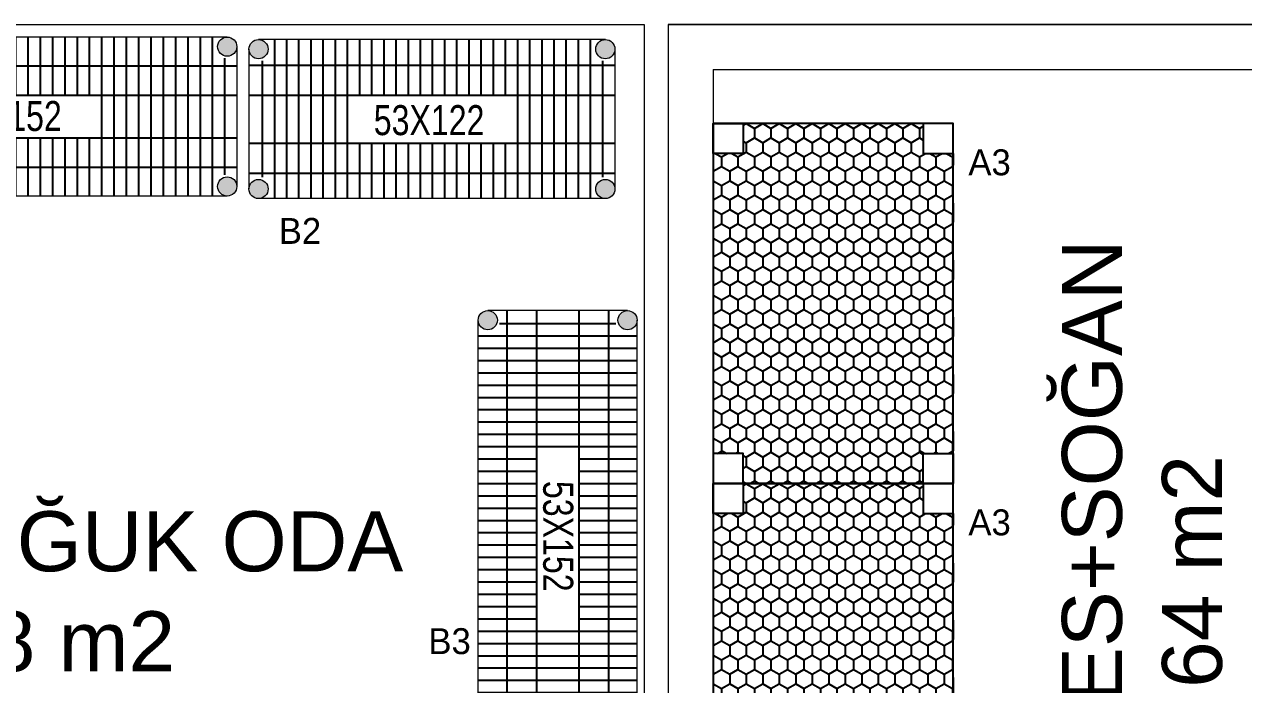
# Model space of a CAD drawing. Header units: centimetres. Extents: x 54005 to 61405, y 90310 to 94744.
# Drawn here: x 57435.3 to 57841.7, y 91434.6 to 91654.6 of the extents above; entities that cross this region are included whole.
import ezdxf
from ezdxf.enums import TextEntityAlignment as Align

# ---------------------------------------------------------------- set-up
doc = ezdxf.new("R2010")
doc.units = ezdxf.units.CM
doc.header["$LTSCALE"] = 25
doc.layers.get('0').update_dxf_attribs({"lineweight": 0})
doc.layers.add('continious2', color=253, linetype='Continuous', lineweight=25)
doc.layers.add('ÖLCULENDIRME', color=115, linetype='Continuous', lineweight=5)
doc.layers.add('Kıtc-028 Yer Izgarası', color=252, linetype='Continuous')
doc.styles.get("Standard").update_dxf_attribs({"font": 'arial.ttf'})
doc.styles.add('style1', font='turkce.shx', dxfattribs={"height": 100})
doc.styles.add('TAKSİM', font='GOTHIC.TTF', dxfattribs={"height": 20})

# ---------------------------------------------------------------- blocks, each defined once
blk = doc.blocks.new('A$C395D4C7C')
at = {"layer": 'Kıtc-028 Yer Izgarası'}
for p, q in [((10, 79.92), (13.83, 79.92)), ((10, 77.64), (11.19, 79.71)), ((11.19, 79.71), (11.07, 79.92)), ((11.19, 79.71), (14.37, 79.71)), ((13.83, 79.92), (13.88, 80)), ((14.37, 79.71), (14.51, 79.96)), ((15.95, 76.96), (14.37, 79.71)), ((19.13, 76.96), (20.72, 79.71)), ((20.72, 79.71), (20.59, 79.94)), ((20.72, 79.71), (23.89, 79.71)), ((23.89, 79.71), (24.02, 79.93)), ((25.48, 76.96), (23.89, 79.71)), ((26.53, 79.92), (26.48, 80)), ((26.53, 79.92), (32.88, 79.92)), ((28.65, 76.96), (30.24, 79.71)), ((30.24, 79.71), (30.12, 79.92)), ((30.24, 79.71), (33.42, 79.71)), ((32.88, 79.92), (32.93, 80)), ((33.42, 79.71), (33.55, 79.94)), ((35, 76.96), (33.42, 79.71)), ((38.18, 76.96), (39.77, 79.71)), ((39.77, 79.71), (39.64, 79.93)), ((39.77, 79.71), (42.94, 79.71)), ((42.94, 79.71), (43.07, 79.92)), ((44.53, 76.96), (42.94, 79.71)), ((45.58, 79.92), (45.53, 80)), ((45.58, 79.92), (51.93, 79.92)), ((47.7, 76.96), (49.29, 79.71)), ((49.29, 79.71), (49.17, 79.92)), ((49.29, 79.71), (52.47, 79.71)), ((51.93, 79.92), (51.98, 80)), ((52.47, 79.71), (52.6, 79.93)), ((54.05, 76.96), (52.47, 79.71)), ((57.23, 76.96), (58.82, 79.71)), ((58.82, 79.71), (58.69, 79.93)), ((58.82, 79.71), (61.99, 79.71)), ((61.99, 79.71), (62.12, 79.92)), ((63.58, 76.96), (61.99, 79.71)), ((64.63, 79.92), (64.58, 80)), ((64.63, 79.92), (70.98, 79.92)), ((66.75, 76.96), (68.34, 79.71)), ((68.34, 79.71), (68.22, 79.92)), ((68.34, 79.71), (71.52, 79.71)), ((70.98, 79.92), (71.03, 80)), ((71.52, 79.71), (71.65, 79.93)), ((73.1, 76.96), (71.52, 79.71)), ((76.28, 76.96), (77.87, 79.71)), ((77.87, 79.71), (77.74, 79.92)), ((77.87, 79.71), (81.04, 79.71)), ((81.04, 79.71), (81.16, 79.92)), ((82.63, 76.96), (81.04, 79.71)), ((83.68, 79.92), (83.63, 80)), ((83.68, 79.92), (90.03, 79.92)), ((85.8, 76.96), (87.39, 79.71)), ((87.39, 79.71), (87.27, 79.92)), ((87.39, 79.71), (90.57, 79.71)), ((90.03, 79.92), (90.08, 80)), ((90.57, 79.71), (90.69, 79.93)), ((92.15, 76.96), (90.57, 79.71)), ((95.33, 76.96), (96.92, 79.71)), ((96.92, 79.71), (96.79, 79.92)), ((96.92, 79.71), (100.09, 79.71)), ((100.09, 79.71), (100.21, 79.92)), ((101.68, 76.96), (100.09, 79.71)), ((102.73, 79.92), (102.68, 80)), ((102.73, 79.92), (109.08, 79.92)), ((104.85, 76.96), (106.44, 79.71)), ((106.44, 79.71), (106.32, 79.92)), ((106.44, 79.71), (109.2, 79.71)), ((109.08, 79.92), (109.13, 80)), ((110, 78.32), (109.08, 79.92)), ((11.19, 74.21), (10, 76.27)), ((10, 72.14), (11.19, 74.21)), ((11.19, 74.21), (14.37, 74.21)), ((14.37, 74.21), (15.95, 76.96)), ((15.95, 71.46), (14.37, 74.21)), ((15.95, 76.96), (19.13, 76.96)), ((20.72, 74.21), (19.13, 76.96)), ((19.13, 71.46), (20.72, 74.21)), ((20.72, 74.21), (23.89, 74.21)), ((23.89, 74.21), (25.48, 76.96)), ((25.48, 71.46), (23.89, 74.21)), ((25.48, 76.96), (28.65, 76.96)), ((30.24, 74.21), (28.65, 76.96)), ((28.65, 71.46), (30.24, 74.21)), ((30.24, 74.21), (33.42, 74.21)), ((33.42, 74.21), (35, 76.96)), ((35, 71.46), (33.42, 74.21)), ((35, 76.96), (38.18, 76.96)), ((39.77, 74.21), (38.18, 76.96)), ((38.18, 71.46), (39.77, 74.21)), ((39.77, 74.21), (42.94, 74.21)), ((42.94, 74.21), (44.53, 76.96)), ((44.53, 71.46), (42.94, 74.21)), ((44.53, 76.96), (47.7, 76.96)), ((49.29, 74.21), (47.7, 76.96)), ((47.7, 71.46), (49.29, 74.21)), ((49.29, 74.21), (52.47, 74.21)), ((52.47, 74.21), (54.05, 76.96)), ((54.05, 71.46), (52.47, 74.21)), ((54.05, 76.96), (57.23, 76.96)), ((58.82, 74.21), (57.23, 76.96)), ((57.23, 71.46), (58.82, 74.21)), ((58.82, 74.21), (61.99, 74.21)), ((61.99, 74.21), (63.58, 76.96)), ((63.58, 71.46), (61.99, 74.21)), ((63.58, 76.96), (66.75, 76.96)), ((68.34, 74.21), (66.75, 76.96)), ((66.75, 71.46), (68.34, 74.21)), ((68.34, 74.21), (71.52, 74.21)), ((71.52, 74.21), (73.1, 76.96)), ((73.1, 71.46), (71.52, 74.21)), ((73.1, 76.96), (76.28, 76.96)), ((77.87, 74.21), (76.28, 76.96)), ((76.28, 71.46), (77.87, 74.21)), ((77.87, 74.21), (81.04, 74.21)), ((81.04, 74.21), (82.63, 76.96)), ((82.63, 71.46), (81.04, 74.21)), ((82.63, 76.96), (85.8, 76.96)), ((87.39, 74.21), (85.8, 76.96)), ((85.8, 71.46), (87.39, 74.21)), ((87.39, 74.21), (90.57, 74.21)), ((90.57, 74.21), (92.15, 76.96)), ((92.15, 71.46), (90.57, 74.21)), ((92.15, 76.96), (95.33, 76.96)), ((96.92, 74.21), (95.33, 76.96)), ((95.33, 71.46), (96.92, 74.21)), ((96.92, 74.21), (100.09, 74.21)), ((100.09, 74.21), (101.68, 76.96)), ((101.68, 71.46), (100.09, 74.21)), ((101.68, 76.96), (104.85, 76.96)), ((106.44, 74.21), (104.85, 76.96)), ((104.85, 71.46), (106.44, 74.21)), ((106.44, 74.21), (109.62, 74.21)), ((109.62, 74.21), (110, 74.87)), ((110, 73.55), (109.62, 74.21)), ((1.67, 68.71), (0.92, 70)), ((4.84, 68.71), (5.59, 70)), ((11.19, 68.71), (10, 70.78)), ((14.37, 68.71), (15.95, 71.46)), ((15.95, 71.46), (19.13, 71.46)), ((20.72, 68.71), (19.13, 71.46)), ((23.89, 68.71), (25.48, 71.46)), ((25.48, 71.46), (28.65, 71.46)), ((30.24, 68.71), (28.65, 71.46)), ((33.42, 68.71), (35, 71.46)), ((35, 71.46), (38.18, 71.46)), ((39.77, 68.71), (38.18, 71.46)), ((42.94, 68.71), (44.53, 71.46)), ((44.53, 71.46), (47.7, 71.46)), ((49.29, 68.71), (47.7, 71.46)), ((52.47, 68.71), (54.05, 71.46)), ((54.05, 71.46), (57.23, 71.46)), ((58.82, 68.71), (57.23, 71.46)), ((61.99, 68.71), (63.58, 71.46)), ((63.58, 71.46), (66.75, 71.46)), ((68.34, 68.71), (66.75, 71.46)), ((71.52, 68.71), (73.1, 71.46)), ((73.1, 71.46), (76.28, 71.46)), ((77.87, 68.71), (76.28, 71.46)), ((81.04, 68.71), (82.63, 71.46)), ((82.63, 71.46), (85.8, 71.46)), ((87.39, 68.71), (85.8, 71.46)), ((90.57, 68.71), (92.15, 71.46)), ((92.15, 71.46), (95.33, 71.46)), ((96.92, 68.71), (95.33, 71.46)), ((100.09, 68.71), (101.68, 71.46)), ((101.68, 71.46), (104.85, 71.46)), ((106.44, 68.71), (104.85, 71.46)), ((109.08, 68.92), (110, 70.51)), ((109.62, 68.71), (110.36, 70)), ((115.97, 68.71), (115.22, 70)), ((119.14, 68.71), (119.89, 70)), ((0, 65.96), (0.08, 65.96)), ((0.08, 65.96), (1.67, 68.71)), ((1.67, 63.21), (0.08, 65.96)), ((1.67, 68.71), (4.84, 68.71)), ((6.43, 65.96), (4.84, 68.71)), ((4.84, 63.21), (6.43, 65.96)), ((6.43, 65.96), (9.6, 65.96)), ((9.6, 65.96), (11.19, 68.71)), ((11.19, 63.21), (9.6, 65.96)), ((11.19, 68.71), (14.37, 68.71)), ((15.95, 65.96), (14.37, 68.71)), ((14.37, 63.21), (15.95, 65.96)), ((15.95, 65.96), (19.13, 65.96)), ((19.13, 65.96), (20.72, 68.71)), ((20.72, 63.21), (19.13, 65.96)), ((20.72, 68.71), (23.89, 68.71)), ((25.48, 65.96), (23.89, 68.71)), ((23.89, 63.21), (25.48, 65.96)), ((25.48, 65.96), (28.65, 65.96)), ((28.65, 65.96), (30.24, 68.71)), ((30.24, 63.21), (28.65, 65.96)), ((30.24, 68.71), (33.42, 68.71)), ((35, 65.96), (33.42, 68.71)), ((33.42, 63.21), (35, 65.96)), ((35, 65.96), (38.18, 65.96)), ((38.18, 65.96), (39.77, 68.71)), ((39.77, 63.21), (38.18, 65.96)), ((39.77, 68.71), (42.94, 68.71)), ((44.53, 65.96), (42.94, 68.71)), ((42.94, 63.21), (44.53, 65.96)), ((44.53, 65.96), (47.7, 65.96)), ((47.7, 65.96), (49.29, 68.71)), ((49.29, 63.21), (47.7, 65.96)), ((49.29, 68.71), (52.47, 68.71)), ((54.05, 65.96), (52.47, 68.71)), ((52.47, 63.21), (54.05, 65.96)), ((54.05, 65.96), (57.23, 65.96)), ((57.23, 65.96), (58.82, 68.71)), ((58.82, 63.21), (57.23, 65.96)), ((58.82, 68.71), (61.99, 68.71)), ((63.58, 65.96), (61.99, 68.71)), ((61.99, 63.21), (63.58, 65.96)), ((63.58, 65.96), (66.75, 65.96)), ((66.75, 65.96), (68.34, 68.71)), ((68.34, 63.21), (66.75, 65.96)), ((68.34, 68.71), (71.52, 68.71)), ((73.1, 65.96), (71.52, 68.71)), ((71.52, 63.21), (73.1, 65.96)), ((73.1, 65.96), (76.28, 65.96)), ((76.28, 65.96), (77.87, 68.71)), ((77.87, 63.21), (76.28, 65.96)), ((77.87, 68.71), (81.04, 68.71)), ((82.63, 65.96), (81.04, 68.71)), ((81.04, 63.21), (82.63, 65.96)), ((82.63, 65.96), (85.8, 65.96)), ((85.8, 65.96), (87.39, 68.71)), ((87.39, 63.21), (85.8, 65.96)), ((87.39, 68.71), (90.57, 68.71)), ((92.15, 65.96), (90.57, 68.71)), ((90.57, 63.21), (92.15, 65.96)), ((92.15, 65.96), (95.33, 65.96)), ((95.33, 65.96), (96.92, 68.71)), ((96.92, 63.21), (95.33, 65.96)), ((96.92, 68.71), (100.09, 68.71)), ((101.68, 65.96), (100.09, 68.71)), ((100.09, 63.21), (101.68, 65.96)), ((101.68, 65.96), (104.85, 65.96)), ((104.85, 65.96), (106.44, 68.71)), ((106.44, 63.21), (104.85, 65.96)), ((106.44, 68.71), (109.62, 68.71)), ((111.2, 65.96), (109.62, 68.71)), ((109.62, 63.21), (111.2, 65.96)), ((111.2, 65.96), (114.38, 65.96)), ((114.38, 65.96), (115.97, 68.71)), ((115.97, 63.21), (114.38, 65.96)), ((115.97, 68.71), (119.14, 68.71)), ((120, 67.22), (119.14, 68.71)), ((0.08, 60.46), (1.67, 63.21)), ((1.67, 63.21), (4.84, 63.21)), ((6.43, 60.46), (4.84, 63.21)), ((9.6, 60.46), (11.19, 63.21)), ((11.19, 63.21), (14.37, 63.21)), ((15.95, 60.46), (14.37, 63.21)), ((19.13, 60.46), (20.72, 63.21)), ((20.72, 63.21), (23.89, 63.21)), ((25.48, 60.46), (23.89, 63.21)), ((28.65, 60.46), (30.24, 63.21)), ((30.24, 63.21), (33.42, 63.21)), ((35, 60.46), (33.42, 63.21)), ((38.18, 60.46), (39.77, 63.21)), ((39.77, 63.21), (42.94, 63.21)), ((44.53, 60.46), (42.94, 63.21)), ((47.7, 60.46), (49.29, 63.21)), ((49.29, 63.21), (52.47, 63.21)), ((54.05, 60.46), (52.47, 63.21)), ((57.23, 60.46), (58.82, 63.21)), ((58.82, 63.21), (61.99, 63.21)), ((63.58, 60.46), (61.99, 63.21)), ((66.75, 60.46), (68.34, 63.21)), ((68.34, 63.21), (71.52, 63.21)), ((73.1, 60.46), (71.52, 63.21)), ((76.28, 60.46), (77.87, 63.21)), ((77.87, 63.21), (81.04, 63.21)), ((82.63, 60.46), (81.04, 63.21)), ((85.8, 60.46), (87.39, 63.21)), ((87.39, 63.21), (90.57, 63.21)), ((92.15, 60.46), (90.57, 63.21)), ((95.33, 60.46), (96.92, 63.21)), ((96.92, 63.21), (100.09, 63.21)), ((101.68, 60.46), (100.09, 63.21)), ((104.85, 60.46), (106.44, 63.21)), ((106.44, 63.21), (109.62, 63.21)), ((111.2, 60.46), (109.62, 63.21)), ((114.38, 60.46), (115.97, 63.21)), ((115.97, 63.21), (119.14, 63.21)), ((119.14, 63.21), (120, 64.7)), ((120, 61.73), (119.14, 63.21)), ((0, 60.46), (0.08, 60.46)), ((1.67, 57.71), (0.08, 60.46)), ((0.08, 54.96), (1.67, 57.71)), ((1.67, 57.71), (4.84, 57.71)), ((4.84, 57.71), (6.43, 60.46)), ((6.43, 54.96), (4.84, 57.71)), ((6.43, 60.46), (9.6, 60.46)), ((11.19, 57.71), (9.6, 60.46)), ((9.6, 54.96), (11.19, 57.71)), ((11.19, 57.71), (14.37, 57.71)), ((14.37, 57.71), (15.95, 60.46)), ((15.95, 54.96), (14.37, 57.71)), ((15.95, 60.46), (19.13, 60.46)), ((20.72, 57.71), (19.13, 60.46)), ((19.13, 54.96), (20.72, 57.71)), ((20.72, 57.71), (23.89, 57.71)), ((23.89, 57.71), (25.48, 60.46)), ((25.48, 54.96), (23.89, 57.71)), ((25.48, 60.46), (28.65, 60.46)), ((30.24, 57.71), (28.65, 60.46)), ((28.65, 54.96), (30.24, 57.71)), ((30.24, 57.71), (33.42, 57.71)), ((33.42, 57.71), (35, 60.46)), ((35, 54.96), (33.42, 57.71)), ((35, 60.46), (38.18, 60.46)), ((39.77, 57.71), (38.18, 60.46)), ((38.18, 54.96), (39.77, 57.71)), ((39.77, 57.71), (42.94, 57.71)), ((42.94, 57.71), (44.53, 60.46)), ((44.53, 54.96), (42.94, 57.71)), ((44.53, 60.46), (47.7, 60.46)), ((49.29, 57.71), (47.7, 60.46)), ((47.7, 54.96), (49.29, 57.71)), ((49.29, 57.71), (52.47, 57.71)), ((52.47, 57.71), (54.05, 60.46)), ((54.05, 54.96), (52.47, 57.71)), ((54.05, 60.46), (57.23, 60.46)), ((58.82, 57.71), (57.23, 60.46)), ((57.23, 54.96), (58.82, 57.71)), ((58.82, 57.71), (61.99, 57.71)), ((61.99, 57.71), (63.58, 60.46)), ((63.58, 54.96), (61.99, 57.71)), ((63.58, 60.46), (66.75, 60.46)), ((68.34, 57.71), (66.75, 60.46)), ((66.75, 54.96), (68.34, 57.71)), ((68.34, 57.71), (71.52, 57.71)), ((71.52, 57.71), (73.1, 60.46)), ((73.1, 54.96), (71.52, 57.71)), ((73.1, 60.46), (76.28, 60.46)), ((77.87, 57.71), (76.28, 60.46)), ((76.28, 54.96), (77.87, 57.71)), ((77.87, 57.71), (81.04, 57.71)), ((81.04, 57.71), (82.63, 60.46)), ((82.63, 54.96), (81.04, 57.71)), ((82.63, 60.46), (85.8, 60.46)), ((87.39, 57.71), (85.8, 60.46)), ((85.8, 54.96), (87.39, 57.71)), ((87.39, 57.71), (90.57, 57.71)), ((90.57, 57.71), (92.15, 60.46)), ((92.15, 54.96), (90.57, 57.71)), ((92.15, 60.46), (95.33, 60.46)), ((96.92, 57.71), (95.33, 60.46)), ((95.33, 54.96), (96.92, 57.71)), ((96.92, 57.71), (100.09, 57.71)), ((100.09, 57.71), (101.68, 60.46)), ((101.68, 54.96), (100.09, 57.71)), ((101.68, 60.46), (104.85, 60.46)), ((106.44, 57.71), (104.85, 60.46)), ((104.85, 54.96), (106.44, 57.71)), ((106.44, 57.71), (109.62, 57.71)), ((109.62, 57.71), (111.2, 60.46)), ((111.2, 54.96), (109.62, 57.71)), ((111.2, 60.46), (114.38, 60.46)), ((115.97, 57.71), (114.38, 60.46)), ((114.38, 54.96), (115.97, 57.71)), ((115.97, 57.71), (119.14, 57.71)), ((119.14, 57.71), (120, 59.2)), ((120, 56.23), (119.14, 57.71)), ((0, 54.96), (0.08, 54.96)), ((1.67, 52.21), (0.08, 54.96)), ((4.84, 52.21), (6.43, 54.96)), ((6.43, 54.96), (9.6, 54.96)), ((11.19, 52.21), (9.6, 54.96)), ((14.37, 52.21), (15.95, 54.96)), ((15.95, 54.96), (19.13, 54.96)), ((20.72, 52.21), (19.13, 54.96)), ((23.89, 52.21), (25.48, 54.96)), ((25.48, 54.96), (28.65, 54.96)), ((30.24, 52.21), (28.65, 54.96)), ((33.42, 52.21), (35, 54.96)), ((35, 54.96), (38.18, 54.96)), ((39.77, 52.21), (38.18, 54.96)), ((42.94, 52.21), (44.53, 54.96)), ((44.53, 54.96), (47.7, 54.96)), ((49.29, 52.21), (47.7, 54.96)), ((52.47, 52.21), (54.05, 54.96)), ((54.05, 54.96), (57.23, 54.96)), ((58.82, 52.21), (57.23, 54.96)), ((61.99, 52.21), (63.58, 54.96)), ((63.58, 54.96), (66.75, 54.96)), ((68.34, 52.21), (66.75, 54.96)), ((71.52, 52.21), (73.1, 54.96)), ((73.1, 54.96), (76.28, 54.96)), ((77.87, 52.21), (76.28, 54.96)), ((81.04, 52.21), (82.63, 54.96)), ((82.63, 54.96), (85.8, 54.96)), ((87.39, 52.21), (85.8, 54.96)), ((90.57, 52.21), (92.15, 54.96)), ((92.15, 54.96), (95.33, 54.96)), ((96.92, 52.21), (95.33, 54.96)), ((100.09, 52.21), (101.68, 54.96)), ((101.68, 54.96), (104.85, 54.96)), ((106.44, 52.21), (104.85, 54.96)), ((109.62, 52.21), (111.2, 54.96)), ((111.2, 54.96), (114.38, 54.96)), ((115.97, 52.21), (114.38, 54.96)), ((119.14, 52.21), (120, 53.7)), ((0, 49.46), (0.08, 49.46)), ((0.08, 49.46), (1.67, 52.21)), ((1.67, 46.71), (0.08, 49.46)), ((1.67, 52.21), (4.84, 52.21)), ((6.43, 49.46), (4.84, 52.21)), ((4.84, 46.71), (6.43, 49.46)), ((6.43, 49.46), (9.6, 49.46)), ((9.6, 49.46), (11.19, 52.21)), ((11.19, 46.71), (9.6, 49.46)), ((11.19, 52.21), (14.37, 52.21)), ((15.95, 49.46), (14.37, 52.21)), ((14.37, 46.71), (15.95, 49.46)), ((15.95, 49.46), (19.13, 49.46)), ((19.13, 49.46), (20.72, 52.21)), ((20.72, 46.71), (19.13, 49.46)), ((20.72, 52.21), (23.89, 52.21)), ((25.48, 49.46), (23.89, 52.21)), ((23.89, 46.71), (25.48, 49.46)), ((25.48, 49.46), (28.65, 49.46)), ((28.65, 49.46), (30.24, 52.21)), ((30.24, 46.71), (28.65, 49.46)), ((30.24, 52.21), (33.42, 52.21)), ((35, 49.46), (33.42, 52.21)), ((33.42, 46.71), (35, 49.46)), ((35, 49.46), (38.18, 49.46)), ((38.18, 49.46), (39.77, 52.21)), ((39.77, 46.71), (38.18, 49.46)), ((39.77, 52.21), (42.94, 52.21)), ((44.53, 49.46), (42.94, 52.21)), ((42.94, 46.71), (44.53, 49.46)), ((44.53, 49.46), (47.7, 49.46)), ((47.7, 49.46), (49.29, 52.21)), ((49.29, 46.71), (47.7, 49.46)), ((49.29, 52.21), (52.47, 52.21)), ((54.05, 49.46), (52.47, 52.21)), ((52.47, 46.71), (54.05, 49.46)), ((54.05, 49.46), (57.23, 49.46)), ((57.23, 49.46), (58.82, 52.21)), ((58.82, 46.71), (57.23, 49.46)), ((58.82, 52.21), (61.99, 52.21)), ((63.58, 49.46), (61.99, 52.21)), ((61.99, 46.71), (63.58, 49.46)), ((63.58, 49.46), (66.75, 49.46)), ((66.75, 49.46), (68.34, 52.21)), ((68.34, 46.71), (66.75, 49.46)), ((68.34, 52.21), (71.52, 52.21)), ((73.1, 49.46), (71.52, 52.21)), ((71.52, 46.71), (73.1, 49.46)), ((73.1, 49.46), (76.28, 49.46)), ((76.28, 49.46), (77.87, 52.21)), ((77.87, 46.71), (76.28, 49.46)), ((77.87, 52.21), (81.04, 52.21)), ((82.63, 49.46), (81.04, 52.21)), ((81.04, 46.71), (82.63, 49.46)), ((82.63, 49.46), (85.8, 49.46)), ((85.8, 49.46), (87.39, 52.21)), ((87.39, 46.71), (85.8, 49.46)), ((87.39, 52.21), (90.57, 52.21)), ((92.15, 49.46), (90.57, 52.21)), ((90.57, 46.71), (92.15, 49.46)), ((92.15, 49.46), (95.33, 49.46)), ((95.33, 49.46), (96.92, 52.21)), ((96.92, 46.71), (95.33, 49.46)), ((96.92, 52.21), (100.09, 52.21)), ((101.68, 49.46), (100.09, 52.21)), ((100.09, 46.71), (101.68, 49.46)), ((101.68, 49.46), (104.85, 49.46)), ((104.85, 49.46), (106.44, 52.21)), ((106.44, 46.71), (104.85, 49.46)), ((106.44, 52.21), (109.62, 52.21)), ((111.2, 49.46), (109.62, 52.21)), ((109.62, 46.71), (111.2, 49.46)), ((111.2, 49.46), (114.38, 49.46)), ((114.38, 49.46), (115.97, 52.21)), ((115.97, 46.71), (114.38, 49.46)), ((115.97, 52.21), (119.14, 52.21)), ((120, 50.73), (119.14, 52.21)), ((0.08, 43.96), (1.67, 46.71)), ((1.67, 46.71), (4.84, 46.71)), ((6.43, 43.96), (4.84, 46.71)), ((9.6, 43.96), (11.19, 46.71)), ((11.19, 46.71), (14.37, 46.71)), ((15.95, 43.96), (14.37, 46.71)), ((19.13, 43.96), (20.72, 46.71)), ((20.72, 46.71), (23.89, 46.71)), ((25.48, 43.96), (23.89, 46.71)), ((28.65, 43.96), (30.24, 46.71)), ((30.24, 46.71), (33.42, 46.71)), ((35, 43.96), (33.42, 46.71)), ((38.18, 43.96), (39.77, 46.71)), ((39.77, 46.71), (42.94, 46.71)), ((44.53, 43.96), (42.94, 46.71)), ((47.7, 43.96), (49.29, 46.71)), ((49.29, 46.71), (52.47, 46.71)), ((54.05, 43.96), (52.47, 46.71)), ((57.23, 43.96), (58.82, 46.71)), ((58.82, 46.71), (61.99, 46.71)), ((63.58, 43.96), (61.99, 46.71)), ((66.75, 43.96), (68.34, 46.71)), ((68.34, 46.71), (71.52, 46.71)), ((73.1, 43.96), (71.52, 46.71)), ((76.28, 43.96), (77.87, 46.71)), ((77.87, 46.71), (81.04, 46.71)), ((82.63, 43.96), (81.04, 46.71)), ((85.8, 43.96), (87.39, 46.71)), ((87.39, 46.71), (90.57, 46.71)), ((92.15, 43.96), (90.57, 46.71)), ((95.33, 43.96), (96.92, 46.71)), ((96.92, 46.71), (100.09, 46.71)), ((101.68, 43.96), (100.09, 46.71)), ((104.85, 43.96), (106.44, 46.71)), ((106.44, 46.71), (109.62, 46.71)), ((111.2, 43.96), (109.62, 46.71)), ((114.38, 43.96), (115.97, 46.71)), ((115.97, 46.71), (119.14, 46.71)), ((119.14, 46.71), (120, 48.2)), ((120, 45.23), (119.14, 46.71)), ((0, 43.96), (0.08, 43.96)), ((1.67, 41.21), (0.08, 43.96)), ((0.08, 38.46), (1.67, 41.21)), ((1.67, 41.21), (4.84, 41.21)), ((4.84, 41.21), (6.43, 43.96)), ((6.43, 38.46), (4.84, 41.21)), ((6.43, 43.96), (9.6, 43.96)), ((11.19, 41.21), (9.6, 43.96)), ((9.6, 38.46), (11.19, 41.21)), ((11.19, 41.21), (14.37, 41.21)), ((14.37, 41.21), (15.95, 43.96)), ((15.95, 38.46), (14.37, 41.21)), ((15.95, 43.96), (19.13, 43.96)), ((20.72, 41.21), (19.13, 43.96)), ((19.13, 38.46), (20.72, 41.21)), ((20.72, 41.21), (23.89, 41.21)), ((23.89, 41.21), (25.48, 43.96)), ((25.48, 38.46), (23.89, 41.21)), ((25.48, 43.96), (28.65, 43.96)), ((30.24, 41.21), (28.65, 43.96)), ((28.65, 38.46), (30.24, 41.21)), ((30.24, 41.21), (33.42, 41.21)), ((33.42, 41.21), (35, 43.96)), ((35, 38.46), (33.42, 41.21)), ((35, 43.96), (38.18, 43.96)), ((39.77, 41.21), (38.18, 43.96)), ((38.18, 38.46), (39.77, 41.21)), ((39.77, 41.21), (42.94, 41.21)), ((42.94, 41.21), (44.53, 43.96)), ((44.53, 38.46), (42.94, 41.21)), ((44.53, 43.96), (47.7, 43.96)), ((49.29, 41.21), (47.7, 43.96)), ((47.7, 38.46), (49.29, 41.21)), ((49.29, 41.21), (52.47, 41.21)), ((52.47, 41.21), (54.05, 43.96)), ((54.05, 38.46), (52.47, 41.21)), ((54.05, 43.96), (57.23, 43.96)), ((58.82, 41.21), (57.23, 43.96)), ((57.23, 38.46), (58.82, 41.21)), ((58.82, 41.21), (61.99, 41.21)), ((61.99, 41.21), (63.58, 43.96)), ((63.58, 38.46), (61.99, 41.21)), ((63.58, 43.96), (66.75, 43.96)), ((68.34, 41.21), (66.75, 43.96)), ((66.75, 38.46), (68.34, 41.21)), ((68.34, 41.21), (71.52, 41.21)), ((71.52, 41.21), (73.1, 43.96)), ((73.1, 38.46), (71.52, 41.21)), ((73.1, 43.96), (76.28, 43.96)), ((77.87, 41.21), (76.28, 43.96)), ((76.28, 38.46), (77.87, 41.21)), ((77.87, 41.21), (81.04, 41.21)), ((81.04, 41.21), (82.63, 43.96)), ((82.63, 38.46), (81.04, 41.21)), ((82.63, 43.96), (85.8, 43.96)), ((87.39, 41.21), (85.8, 43.96)), ((85.8, 38.46), (87.39, 41.21)), ((87.39, 41.21), (90.57, 41.21)), ((90.57, 41.21), (92.15, 43.96)), ((92.15, 38.46), (90.57, 41.21)), ((92.15, 43.96), (95.33, 43.96)), ((96.92, 41.21), (95.33, 43.96)), ((95.33, 38.46), (96.92, 41.21)), ((96.92, 41.21), (100.09, 41.21)), ((100.09, 41.21), (101.68, 43.96)), ((101.68, 38.46), (100.09, 41.21)), ((101.68, 43.96), (104.85, 43.96)), ((106.44, 41.21), (104.85, 43.96)), ((104.85, 38.46), (106.44, 41.21)), ((106.44, 41.21), (109.62, 41.21)), ((109.62, 41.21), (111.2, 43.96)), ((111.2, 38.46), (109.62, 41.21)), ((111.2, 43.96), (114.38, 43.96)), ((115.97, 41.21), (114.38, 43.96)), ((114.38, 38.46), (115.97, 41.21)), ((115.97, 41.21), (119.14, 41.21)), ((119.14, 41.21), (120, 42.7)), ((120, 39.73), (119.14, 41.21)), ((0, 38.46), (0.08, 38.46)), ((1.67, 35.71), (0.08, 38.46)), ((4.84, 35.71), (6.43, 38.46)), ((6.43, 38.46), (9.6, 38.46)), ((11.19, 35.71), (9.6, 38.46)), ((14.37, 35.71), (15.95, 38.46)), ((15.95, 38.46), (19.13, 38.46)), ((20.72, 35.71), (19.13, 38.46)), ((23.89, 35.71), (25.48, 38.46)), ((25.48, 38.46), (28.65, 38.46)), ((30.24, 35.71), (28.65, 38.46)), ((33.42, 35.71), (35, 38.46)), ((35, 38.46), (38.18, 38.46)), ((39.77, 35.71), (38.18, 38.46)), ((42.94, 35.71), (44.53, 38.46)), ((44.53, 38.46), (47.7, 38.46)), ((49.29, 35.71), (47.7, 38.46)), ((52.47, 35.71), (54.05, 38.46)), ((54.05, 38.46), (57.23, 38.46)), ((58.82, 35.71), (57.23, 38.46)), ((61.99, 35.71), (63.58, 38.46)), ((63.58, 38.46), (66.75, 38.46)), ((68.34, 35.71), (66.75, 38.46)), ((71.52, 35.71), (73.1, 38.46)), ((73.1, 38.46), (76.28, 38.46)), ((77.87, 35.71), (76.28, 38.46)), ((81.04, 35.71), (82.63, 38.46)), ((82.63, 38.46), (85.8, 38.46)), ((87.39, 35.71), (85.8, 38.46)), ((90.57, 35.71), (92.15, 38.46)), ((92.15, 38.46), (95.33, 38.46)), ((96.92, 35.71), (95.33, 38.46)), ((100.09, 35.71), (101.68, 38.46)), ((101.68, 38.46), (104.85, 38.46)), ((106.44, 35.71), (104.85, 38.46)), ((109.62, 35.71), (111.2, 38.46)), ((111.2, 38.46), (114.38, 38.46)), ((115.97, 35.71), (114.38, 38.46)), ((119.14, 35.71), (120, 37.2)), ((0, 32.96), (0.08, 32.96)), ((0.08, 32.96), (1.67, 35.71)), ((1.67, 30.22), (0.08, 32.96)), ((1.67, 35.71), (4.84, 35.71)), ((6.43, 32.96), (4.84, 35.71)), ((4.84, 30.22), (6.43, 32.96)), ((6.43, 32.96), (9.6, 32.96)), ((9.6, 32.96), (11.19, 35.71)), ((11.19, 30.22), (9.6, 32.96)), ((11.19, 35.71), (14.37, 35.71)), ((15.95, 32.96), (14.37, 35.71)), ((14.37, 30.22), (15.95, 32.96)), ((15.95, 32.96), (19.13, 32.96)), ((19.13, 32.96), (20.72, 35.71)), ((20.72, 30.22), (19.13, 32.96)), ((20.72, 35.71), (23.89, 35.71)), ((25.48, 32.96), (23.89, 35.71)), ((23.89, 30.22), (25.48, 32.96)), ((25.48, 32.96), (28.65, 32.96)), ((28.65, 32.96), (30.24, 35.71)), ((30.24, 30.22), (28.65, 32.96)), ((30.24, 35.71), (33.42, 35.71)), ((35, 32.96), (33.42, 35.71)), ((33.42, 30.22), (35, 32.96)), ((35, 32.96), (38.18, 32.96)), ((38.18, 32.96), (39.77, 35.71)), ((39.77, 30.22), (38.18, 32.96)), ((39.77, 35.71), (42.94, 35.71)), ((44.53, 32.96), (42.94, 35.71)), ((42.94, 30.22), (44.53, 32.96)), ((44.53, 32.96), (47.7, 32.96)), ((47.7, 32.96), (49.29, 35.71)), ((49.29, 30.22), (47.7, 32.96)), ((49.29, 35.71), (52.47, 35.71)), ((54.05, 32.96), (52.47, 35.71)), ((52.47, 30.22), (54.05, 32.96)), ((54.05, 32.96), (57.23, 32.96)), ((57.23, 32.96), (58.82, 35.71)), ((58.82, 30.22), (57.23, 32.96)), ((58.82, 35.71), (61.99, 35.71)), ((63.58, 32.96), (61.99, 35.71)), ((61.99, 30.22), (63.58, 32.96)), ((63.58, 32.96), (66.75, 32.96)), ((66.75, 32.96), (68.34, 35.71)), ((68.34, 30.22), (66.75, 32.96)), ((68.34, 35.71), (71.52, 35.71)), ((73.1, 32.96), (71.52, 35.71)), ((71.52, 30.22), (73.1, 32.96)), ((73.1, 32.96), (76.28, 32.96)), ((76.28, 32.96), (77.87, 35.71)), ((77.87, 30.22), (76.28, 32.96)), ((77.87, 35.71), (81.04, 35.71)), ((82.63, 32.96), (81.04, 35.71)), ((81.04, 30.22), (82.63, 32.96)), ((82.63, 32.96), (85.8, 32.96)), ((85.8, 32.96), (87.39, 35.71)), ((87.39, 30.22), (85.8, 32.96)), ((87.39, 35.71), (90.57, 35.71)), ((92.15, 32.96), (90.57, 35.71)), ((90.57, 30.22), (92.15, 32.96)), ((92.15, 32.96), (95.33, 32.96)), ((95.33, 32.96), (96.92, 35.71)), ((96.92, 30.22), (95.33, 32.96)), ((96.92, 35.71), (100.09, 35.71)), ((101.68, 32.96), (100.09, 35.71)), ((100.09, 30.22), (101.68, 32.96)), ((101.68, 32.96), (104.85, 32.96)), ((104.85, 32.96), (106.44, 35.71)), ((106.44, 30.22), (104.85, 32.96)), ((106.44, 35.71), (109.62, 35.71)), ((111.2, 32.96), (109.62, 35.71)), ((109.62, 30.22), (111.2, 32.96)), ((111.2, 32.96), (114.38, 32.96)), ((114.38, 32.96), (115.97, 35.71)), ((115.97, 30.22), (114.38, 32.96)), ((115.97, 35.71), (119.14, 35.71)), ((120, 34.23), (119.14, 35.71)), ((0.08, 27.47), (1.67, 30.22)), ((1.67, 30.22), (4.84, 30.22)), ((6.43, 27.47), (4.84, 30.22)), ((9.6, 27.47), (11.19, 30.22)), ((11.19, 30.22), (14.37, 30.22)), ((15.95, 27.47), (14.37, 30.22)), ((19.13, 27.47), (20.72, 30.22)), ((20.72, 30.22), (23.89, 30.22)), ((25.48, 27.47), (23.89, 30.22)), ((28.65, 27.47), (30.24, 30.22)), ((30.24, 30.22), (33.42, 30.22)), ((35, 27.47), (33.42, 30.22)), ((38.18, 27.47), (39.77, 30.22)), ((39.77, 30.22), (42.94, 30.22)), ((44.53, 27.47), (42.94, 30.22)), ((47.7, 27.47), (49.29, 30.22)), ((49.29, 30.22), (52.47, 30.22)), ((54.05, 27.47), (52.47, 30.22)), ((57.23, 27.47), (58.82, 30.22)), ((58.82, 30.22), (61.99, 30.22)), ((63.58, 27.47), (61.99, 30.22)), ((66.75, 27.47), (68.34, 30.22)), ((68.34, 30.22), (71.52, 30.22)), ((73.1, 27.47), (71.52, 30.22)), ((76.28, 27.47), (77.87, 30.22)), ((77.87, 30.22), (81.04, 30.22)), ((82.63, 27.47), (81.04, 30.22)), ((85.8, 27.47), (87.39, 30.22)), ((87.39, 30.22), (90.57, 30.22)), ((92.15, 27.47), (90.57, 30.22)), ((95.33, 27.47), (96.92, 30.22)), ((96.92, 30.22), (100.09, 30.22)), ((101.68, 27.47), (100.09, 30.22)), ((104.85, 27.47), (106.44, 30.22)), ((106.44, 30.22), (109.62, 30.22)), ((111.2, 27.47), (109.62, 30.22)), ((114.38, 27.47), (115.97, 30.22)), ((115.97, 30.22), (119.14, 30.22)), ((119.14, 30.22), (120, 31.7)), ((120, 28.73), (119.14, 30.22)), ((0, 27.47), (0.08, 27.47)), ((1.67, 24.72), (0.08, 27.47)), ((0.08, 21.97), (1.67, 24.72)), ((1.67, 24.72), (4.84, 24.72)), ((4.84, 24.72), (6.43, 27.47)), ((6.43, 21.97), (4.84, 24.72)), ((6.43, 27.47), (9.6, 27.47)), ((11.19, 24.72), (9.6, 27.47)), ((9.6, 21.97), (11.19, 24.72)), ((11.19, 24.72), (14.37, 24.72)), ((14.37, 24.72), (15.95, 27.47)), ((15.95, 21.97), (14.37, 24.72)), ((15.95, 27.47), (19.13, 27.47)), ((20.72, 24.72), (19.13, 27.47)), ((19.13, 21.97), (20.72, 24.72)), ((20.72, 24.72), (23.89, 24.72)), ((23.89, 24.72), (25.48, 27.47)), ((25.48, 21.97), (23.89, 24.72)), ((25.48, 27.47), (28.65, 27.47)), ((30.24, 24.72), (28.65, 27.47)), ((28.65, 21.97), (30.24, 24.72)), ((30.24, 24.72), (33.42, 24.72)), ((33.42, 24.72), (35, 27.47)), ((35, 21.97), (33.42, 24.72)), ((35, 27.47), (38.18, 27.47)), ((39.77, 24.72), (38.18, 27.47)), ((38.18, 21.97), (39.77, 24.72)), ((39.77, 24.72), (42.94, 24.72)), ((42.94, 24.72), (44.53, 27.47)), ((44.53, 21.97), (42.94, 24.72)), ((44.53, 27.47), (47.7, 27.47)), ((49.29, 24.72), (47.7, 27.47)), ((47.7, 21.97), (49.29, 24.72)), ((49.29, 24.72), (52.47, 24.72)), ((52.47, 24.72), (54.05, 27.47)), ((54.05, 21.97), (52.47, 24.72)), ((54.05, 27.47), (57.23, 27.47)), ((58.82, 24.72), (57.23, 27.47)), ((57.23, 21.97), (58.82, 24.72)), ((58.82, 24.72), (61.99, 24.72)), ((61.99, 24.72), (63.58, 27.47)), ((63.58, 21.97), (61.99, 24.72)), ((63.58, 27.47), (66.75, 27.47)), ((68.34, 24.72), (66.75, 27.47)), ((66.75, 21.97), (68.34, 24.72)), ((68.34, 24.72), (71.52, 24.72)), ((71.52, 24.72), (73.1, 27.47)), ((73.1, 21.97), (71.52, 24.72)), ((73.1, 27.47), (76.28, 27.47)), ((77.87, 24.72), (76.28, 27.47)), ((76.28, 21.97), (77.87, 24.72)), ((77.87, 24.72), (81.04, 24.72)), ((81.04, 24.72), (82.63, 27.47)), ((82.63, 21.97), (81.04, 24.72)), ((82.63, 27.47), (85.8, 27.47)), ((87.39, 24.72), (85.8, 27.47)), ((85.8, 21.97), (87.39, 24.72)), ((87.39, 24.72), (90.57, 24.72)), ((90.57, 24.72), (92.15, 27.47)), ((92.15, 21.97), (90.57, 24.72)), ((92.15, 27.47), (95.33, 27.47)), ((96.92, 24.72), (95.33, 27.47)), ((95.33, 21.97), (96.92, 24.72)), ((96.92, 24.72), (100.09, 24.72)), ((100.09, 24.72), (101.68, 27.47)), ((101.68, 21.97), (100.09, 24.72)), ((101.68, 27.47), (104.85, 27.47)), ((106.44, 24.72), (104.85, 27.47)), ((104.85, 21.97), (106.44, 24.72)), ((106.44, 24.72), (109.62, 24.72)), ((109.62, 24.72), (111.2, 27.47)), ((111.2, 21.97), (109.62, 24.72)), ((111.2, 27.47), (114.38, 27.47)), ((115.97, 24.72), (114.38, 27.47)), ((114.38, 21.97), (115.97, 24.72)), ((115.97, 24.72), (119.14, 24.72)), ((119.14, 24.72), (120, 26.2)), ((120, 23.23), (119.14, 24.72)), ((0, 21.97), (0.08, 21.97)), ((1.67, 19.22), (0.08, 21.97)), ((4.84, 19.22), (6.43, 21.97)), ((6.43, 21.97), (9.6, 21.97)), ((11.19, 19.22), (9.6, 21.97)), ((14.37, 19.22), (15.95, 21.97)), ((15.95, 21.97), (19.13, 21.97)), ((20.72, 19.22), (19.13, 21.97)), ((23.89, 19.22), (25.48, 21.97)), ((25.48, 21.97), (28.65, 21.97)), ((30.24, 19.22), (28.65, 21.97)), ((33.42, 19.22), (35, 21.97)), ((35, 21.97), (38.18, 21.97)), ((39.77, 19.22), (38.18, 21.97)), ((42.94, 19.22), (44.53, 21.97)), ((44.53, 21.97), (47.7, 21.97)), ((49.29, 19.22), (47.7, 21.97)), ((52.47, 19.22), (54.05, 21.97)), ((54.05, 21.97), (57.23, 21.97)), ((58.82, 19.22), (57.23, 21.97)), ((61.99, 19.22), (63.58, 21.97)), ((63.58, 21.97), (66.75, 21.97)), ((68.34, 19.22), (66.75, 21.97)), ((71.52, 19.22), (73.1, 21.97)), ((73.1, 21.97), (76.28, 21.97)), ((77.87, 19.22), (76.28, 21.97)), ((81.04, 19.22), (82.63, 21.97)), ((82.63, 21.97), (85.8, 21.97)), ((87.39, 19.22), (85.8, 21.97)), ((90.57, 19.22), (92.15, 21.97)), ((92.15, 21.97), (95.33, 21.97)), ((96.92, 19.22), (95.33, 21.97)), ((100.09, 19.22), (101.68, 21.97)), ((101.68, 21.97), (104.85, 21.97)), ((106.44, 19.22), (104.85, 21.97)), ((109.62, 19.22), (111.2, 21.97)), ((111.2, 21.97), (114.38, 21.97)), ((115.97, 19.22), (114.38, 21.97)), ((119.14, 19.22), (120, 20.7)), ((0, 16.47), (0.08, 16.47)), ((0.08, 16.47), (1.67, 19.22)), ((1.67, 13.72), (0.08, 16.47)), ((1.67, 19.22), (4.84, 19.22)), ((6.43, 16.47), (4.84, 19.22)), ((4.84, 13.72), (6.43, 16.47)), ((6.43, 16.47), (9.6, 16.47)), ((9.6, 16.47), (11.19, 19.22)), ((11.19, 13.72), (9.6, 16.47)), ((11.19, 19.22), (14.37, 19.22)), ((15.95, 16.47), (14.37, 19.22)), ((14.37, 13.72), (15.95, 16.47)), ((15.95, 16.47), (19.13, 16.47)), ((19.13, 16.47), (20.72, 19.22)), ((20.72, 13.72), (19.13, 16.47)), ((20.72, 19.22), (23.89, 19.22)), ((25.48, 16.47), (23.89, 19.22)), ((23.89, 13.72), (25.48, 16.47)), ((25.48, 16.47), (28.65, 16.47)), ((28.65, 16.47), (30.24, 19.22)), ((30.24, 13.72), (28.65, 16.47)), ((30.24, 19.22), (33.42, 19.22)), ((35, 16.47), (33.42, 19.22)), ((33.42, 13.72), (35, 16.47)), ((35, 16.47), (38.18, 16.47)), ((38.18, 16.47), (39.77, 19.22)), ((39.77, 13.72), (38.18, 16.47)), ((39.77, 19.22), (42.94, 19.22)), ((44.53, 16.47), (42.94, 19.22)), ((42.94, 13.72), (44.53, 16.47)), ((44.53, 16.47), (47.7, 16.47)), ((47.7, 16.47), (49.29, 19.22)), ((49.29, 13.72), (47.7, 16.47)), ((49.29, 19.22), (52.47, 19.22)), ((54.05, 16.47), (52.47, 19.22)), ((52.47, 13.72), (54.05, 16.47)), ((54.05, 16.47), (57.23, 16.47)), ((57.23, 16.47), (58.82, 19.22)), ((58.82, 13.72), (57.23, 16.47)), ((58.82, 19.22), (61.99, 19.22)), ((63.58, 16.47), (61.99, 19.22)), ((61.99, 13.72), (63.58, 16.47)), ((63.58, 16.47), (66.75, 16.47)), ((66.75, 16.47), (68.34, 19.22)), ((68.34, 13.72), (66.75, 16.47)), ((68.34, 19.22), (71.52, 19.22)), ((73.1, 16.47), (71.52, 19.22)), ((71.52, 13.72), (73.1, 16.47)), ((73.1, 16.47), (76.28, 16.47)), ((76.28, 16.47), (77.87, 19.22)), ((77.87, 13.72), (76.28, 16.47)), ((77.87, 19.22), (81.04, 19.22)), ((82.63, 16.47), (81.04, 19.22)), ((81.04, 13.72), (82.63, 16.47)), ((82.63, 16.47), (85.8, 16.47)), ((85.8, 16.47), (87.39, 19.22)), ((87.39, 13.72), (85.8, 16.47)), ((87.39, 19.22), (90.57, 19.22)), ((92.15, 16.47), (90.57, 19.22)), ((90.57, 13.72), (92.15, 16.47)), ((92.15, 16.47), (95.33, 16.47)), ((95.33, 16.47), (96.92, 19.22)), ((96.92, 13.72), (95.33, 16.47)), ((96.92, 19.22), (100.09, 19.22)), ((101.68, 16.47), (100.09, 19.22)), ((100.09, 13.72), (101.68, 16.47)), ((101.68, 16.47), (104.85, 16.47)), ((104.85, 16.47), (106.44, 19.22)), ((106.44, 13.72), (104.85, 16.47)), ((106.44, 19.22), (109.62, 19.22)), ((111.2, 16.47), (109.62, 19.22)), ((109.62, 13.72), (111.2, 16.47)), ((111.2, 16.47), (114.38, 16.47)), ((114.38, 16.47), (115.97, 19.22)), ((115.97, 13.72), (114.38, 16.47)), ((115.97, 19.22), (119.14, 19.22)), ((120, 17.73), (119.14, 19.22)), ((0.08, 10.97), (1.67, 13.72)), ((1.67, 13.72), (4.84, 13.72)), ((6.43, 10.97), (4.84, 13.72)), ((9.6, 10.97), (11.19, 13.72)), ((11.19, 13.72), (14.37, 13.72)), ((15.95, 10.97), (14.37, 13.72)), ((19.13, 10.97), (20.72, 13.72)), ((20.72, 13.72), (23.89, 13.72)), ((25.48, 10.97), (23.89, 13.72)), ((28.65, 10.97), (30.24, 13.72)), ((30.24, 13.72), (33.42, 13.72)), ((35, 10.97), (33.42, 13.72)), ((38.18, 10.97), (39.77, 13.72)), ((39.77, 13.72), (42.94, 13.72)), ((44.53, 10.97), (42.94, 13.72)), ((47.7, 10.97), (49.29, 13.72)), ((49.29, 13.72), (52.47, 13.72)), ((54.05, 10.97), (52.47, 13.72)), ((57.23, 10.97), (58.82, 13.72)), ((58.82, 13.72), (61.99, 13.72)), ((63.58, 10.97), (61.99, 13.72)), ((66.75, 10.97), (68.34, 13.72)), ((68.34, 13.72), (71.52, 13.72)), ((73.1, 10.97), (71.52, 13.72)), ((76.28, 10.97), (77.87, 13.72)), ((77.87, 13.72), (81.04, 13.72)), ((82.63, 10.97), (81.04, 13.72)), ((85.8, 10.97), (87.39, 13.72)), ((87.39, 13.72), (90.57, 13.72)), ((92.15, 10.97), (90.57, 13.72)), ((95.33, 10.97), (96.92, 13.72)), ((96.92, 13.72), (100.09, 13.72)), ((101.68, 10.97), (100.09, 13.72)), ((104.85, 10.97), (106.44, 13.72)), ((106.44, 13.72), (109.62, 13.72)), ((111.2, 10.97), (109.62, 13.72)), ((114.38, 10.97), (115.97, 13.72)), ((115.97, 13.72), (119.14, 13.72)), ((119.14, 13.72), (120, 15.2)), ((120, 12.23), (119.14, 13.72)), ((0, 10.97), (0.08, 10.97)), ((0.64, 10), (0.08, 10.97)), ((5.87, 10), (6.43, 10.97)), ((6.43, 10.97), (9.6, 10.97)), ((11.19, 8.22), (9.6, 10.97)), ((10, 6.15), (11.19, 8.22)), ((11.19, 8.22), (14.37, 8.22)), ((14.37, 8.22), (15.95, 10.97)), ((15.95, 5.47), (14.37, 8.22)), ((15.95, 10.97), (19.13, 10.97)), ((20.72, 8.22), (19.13, 10.97)), ((19.13, 5.47), (20.72, 8.22)), ((20.72, 8.22), (23.89, 8.22)), ((23.89, 8.22), (25.48, 10.97)), ((25.48, 5.47), (23.89, 8.22)), ((25.48, 10.97), (28.65, 10.97)), ((30.24, 8.22), (28.65, 10.97)), ((28.65, 5.47), (30.24, 8.22)), ((30.24, 8.22), (33.42, 8.22)), ((33.42, 8.22), (35, 10.97)), ((35, 5.47), (33.42, 8.22)), ((35, 10.97), (38.18, 10.97)), ((39.77, 8.22), (38.18, 10.97)), ((38.18, 5.47), (39.77, 8.22)), ((39.77, 8.22), (42.94, 8.22)), ((42.94, 8.22), (44.53, 10.97)), ((44.53, 5.47), (42.94, 8.22)), ((44.53, 10.97), (47.7, 10.97)), ((49.29, 8.22), (47.7, 10.97)), ((47.7, 5.47), (49.29, 8.22)), ((49.29, 8.22), (52.47, 8.22)), ((52.47, 8.22), (54.05, 10.97)), ((54.05, 5.47), (52.47, 8.22)), ((54.05, 10.97), (57.23, 10.97)), ((58.82, 8.22), (57.23, 10.97)), ((57.23, 5.47), (58.82, 8.22)), ((58.82, 8.22), (61.99, 8.22)), ((61.99, 8.22), (63.58, 10.97)), ((63.58, 5.47), (61.99, 8.22)), ((63.58, 10.97), (66.75, 10.97)), ((68.34, 8.22), (66.75, 10.97)), ((66.75, 5.47), (68.34, 8.22)), ((68.34, 8.22), (71.52, 8.22)), ((71.52, 8.22), (73.1, 10.97)), ((73.1, 5.47), (71.52, 8.22)), ((73.1, 10.97), (76.28, 10.97)), ((77.87, 8.22), (76.28, 10.97)), ((76.28, 5.47), (77.87, 8.22)), ((77.87, 8.22), (81.04, 8.22)), ((81.04, 8.22), (82.63, 10.97)), ((82.63, 5.47), (81.04, 8.22)), ((82.63, 10.97), (85.8, 10.97)), ((87.39, 8.22), (85.8, 10.97)), ((85.8, 5.47), (87.39, 8.22)), ((87.39, 8.22), (90.57, 8.22)), ((90.57, 8.22), (92.15, 10.97)), ((92.15, 5.47), (90.57, 8.22)), ((92.15, 10.97), (95.33, 10.97)), ((96.92, 8.22), (95.33, 10.97)), ((95.33, 5.47), (96.92, 8.22)), ((96.92, 8.22), (100.09, 8.22)), ((100.09, 8.22), (101.68, 10.97)), ((101.68, 5.47), (100.09, 8.22)), ((101.68, 10.97), (104.85, 10.97)), ((106.44, 8.22), (104.85, 10.97)), ((104.85, 5.47), (106.44, 8.22)), ((106.44, 8.22), (109.62, 8.22)), ((109.62, 8.22), (110, 8.88)), ((110, 7.56), (109.62, 8.22)), ((110.65, 10), (111.2, 10.97)), ((111.2, 10.97), (114.38, 10.97)), ((114.94, 10), (114.38, 10.97)), ((119.51, 10), (120, 10.85)), ((11.19, 2.72), (10, 4.78)), ((14.37, 2.72), (15.95, 5.47)), ((15.95, 5.47), (19.13, 5.47)), ((20.72, 2.72), (19.13, 5.47)), ((23.89, 2.72), (25.48, 5.47)), ((25.48, 5.47), (28.65, 5.47)), ((30.24, 2.72), (28.65, 5.47)), ((33.42, 2.72), (35, 5.47)), ((35, 5.47), (38.18, 5.47)), ((39.77, 2.72), (38.18, 5.47)), ((42.94, 2.72), (44.53, 5.47)), ((44.53, 5.47), (47.7, 5.47)), ((49.29, 2.72), (47.7, 5.47)), ((52.47, 2.72), (54.05, 5.47)), ((54.05, 5.47), (57.23, 5.47)), ((58.82, 2.72), (57.23, 5.47)), ((61.99, 2.72), (63.58, 5.47)), ((63.58, 5.47), (66.75, 5.47)), ((68.34, 2.72), (66.75, 5.47)), ((71.52, 2.72), (73.1, 5.47)), ((73.1, 5.47), (76.28, 5.47)), ((77.87, 2.72), (76.28, 5.47)), ((81.04, 2.72), (82.63, 5.47)), ((82.63, 5.47), (85.8, 5.47)), ((87.39, 2.72), (85.8, 5.47)), ((90.57, 2.72), (92.15, 5.47)), ((92.15, 5.47), (95.33, 5.47)), ((96.92, 2.72), (95.33, 5.47)), ((100.09, 2.72), (101.68, 5.47)), ((101.68, 5.47), (104.85, 5.47)), ((106.44, 2.72), (104.85, 5.47)), ((109.08, 2.93), (110, 4.52)), ((10, 0.65), (11.19, 2.72)), ((11.19, 2.72), (14.37, 2.72)), ((15.94, 0), (14.37, 2.72)), ((19.15, 0), (20.72, 2.72)), ((20.72, 2.72), (23.89, 2.72)), ((25.46, 0), (23.89, 2.72)), ((28.67, 0), (30.24, 2.72)), ((30.24, 2.72), (33.42, 2.72)), ((34.99, 0), (33.42, 2.72)), ((38.2, 0), (39.77, 2.72)), ((39.77, 2.72), (42.94, 2.72)), ((44.51, 0), (42.94, 2.72)), ((47.72, 0), (49.29, 2.72)), ((49.29, 2.72), (52.47, 2.72)), ((54.04, 0), (52.47, 2.72)), ((57.25, 0), (58.82, 2.72)), ((58.82, 2.72), (61.99, 2.72)), ((63.56, 0), (61.99, 2.72)), ((66.77, 0), (68.34, 2.72)), ((68.34, 2.72), (71.52, 2.72)), ((73.09, 0), (71.52, 2.72)), ((76.3, 0), (77.87, 2.72)), ((77.87, 2.72), (81.04, 2.72)), ((82.61, 0), (81.04, 2.72)), ((85.82, 0), (87.39, 2.72)), ((87.39, 2.72), (90.57, 2.72)), ((92.14, 0), (90.57, 2.72)), ((95.35, 0), (96.92, 2.72)), ((96.92, 2.72), (100.09, 2.72)), ((101.66, 0), (100.09, 2.72)), ((104.87, 0), (106.44, 2.72)), ((106.44, 2.72), (109.2, 2.72)), ((110, 1.33), (109.08, 2.93))]:
    blk.add_line(p, q, dxfattribs=at)
for points in [[(0, 0), (120, 0), (120, 80), (0, 80)], [(0, 70), (10, 70), (10, 80), (0, 80)], [(120, 70), (110, 70), (110, 80), (120, 80)], [(0, 10), (10, 10), (10, 0), (0, 0)], [(120, 10), (110, 10), (110, 0), (120, 0)]]:
    blk.add_lwpolyline(points, close=True, dxfattribs=at)
blk = doc.blocks.new('53x152 tel')
at = {"lineweight": -2}
h = blk.add_hatch(color=256, dxfattribs=at)
h.paths.add_polyline_path([(3.2, 46.6, 1), (-3.2, 46.6, 1)])
h.paths.add_polyline_path([(-3.2, 0, 1), (3.2, 0, 1)])
h = blk.add_hatch(color=256, dxfattribs=at)
h.paths.add_polyline_path([(142.4, 46.6, 1), (148.8, 46.6, 1)])
h.paths.add_polyline_path([(142.4, 0, 1), (148.8, 0, 1)])
for p, q in [((145.6, 49.8), (0, 49.8)), ((-3.2, 46.59), (-3.2, 0)), ((148.8, 46.59), (148.8, 0)), ((145.6, -3.2), (0, -3.2))]:
    blk.add_line(p, q)
for centre in [(0, 46.6), (145.6, 46.6), (0, 0), (145.6, 0)]:
    blk.add_circle(centre, 3.2)
at = {"layer": 'continious2'}
for p, q in [((5.33, 49.8), (5.33, -3.2)), ((9.43, 49.8), (9.43, -3.2)), ((13.53, 49.8), (13.53, -3.2)), ((17.63, 49.8), (17.63, -3.2)), ((21.73, 49.8), (21.73, -3.2)), ((25.83, 49.8), (25.83, -3.2)), ((29.93, 49.8), (29.93, -3.2)), ((34.03, 49.8), (34.03, -3.2)), ((38.13, 49.8), (38.13, -3.2)), ((42.23, 49.8), (42.23, -3.2)), ((46.33, 49.8), (46.33, 30.38)), ((50.43, 49.8), (50.43, 30.38)), ((54.53, 49.8), (54.53, 30.38)), ((58.63, 49.8), (58.63, 30.38)), ((62.73, 49.8), (62.73, 30.38)), ((66.83, 49.8), (66.83, 30.38)), ((70.93, 49.8), (70.93, 30.38)), ((75.03, 49.8), (75.03, 30.38)), ((79.13, 49.8), (79.13, 30.38)), ((83.23, 49.8), (83.23, 30.38)), ((87.33, 49.8), (87.33, 30.38)), ((91.43, 49.8), (91.43, 30.38)), ((95.53, 49.8), (95.53, 30.38)), ((99.63, 49.8), (99.63, 30.38)), ((103.73, 49.8), (103.73, -3.2)), ((107.83, 49.8), (107.83, -3.2)), ((111.93, 49.8), (111.93, -3.2)), ((116.03, 49.8), (116.03, -3.2)), ((120.13, 49.8), (120.13, -3.2)), ((124.23, 49.8), (124.23, -3.2)), ((128.33, 49.8), (128.33, -3.2)), ((132.43, 49.8), (132.43, -3.2)), ((136.53, 49.8), (136.53, -3.2)), ((140.63, 49.8), (140.63, -3.2)), ((1.23, 42.71), (1.23, 3.89)), ((144.73, 42.71), (144.73, 3.89)), ((-3.2, 40.23), (148.8, 40.23)), ((-3.2, 30.38), (148.8, 30.38)), ((-3.2, 16.21), (148.8, 16.21)), ((46.33, 16.21), (46.33, -3.2)), ((50.43, 16.21), (50.43, -3.2)), ((54.53, 16.21), (54.53, -3.2)), ((58.63, 16.21), (58.63, -3.2)), ((62.73, 16.21), (62.73, -3.2)), ((66.83, 16.21), (66.83, -3.2)), ((70.93, 16.21), (70.93, -3.2)), ((75.03, 16.21), (75.03, -3.2)), ((79.13, 16.21), (79.13, -3.2)), ((83.23, 16.21), (83.23, -3.2)), ((87.33, 16.21), (87.33, -3.2)), ((91.43, 16.21), (91.43, -3.2)), ((95.53, 16.21), (95.53, -3.2)), ((99.63, 16.21), (99.63, -3.2)), ((-3.2, 6.37), (148.8, 6.37))]:
    blk.add_line(p, q, dxfattribs=at)
at = {"style": 'style1', "width": 0.8}
blk.add_text('53X152', height=10, dxfattribs=at).set_placement((53.57, 18.48))
blk = doc.blocks.new('53x122 tel')
at = {"lineweight": -2}
h = blk.add_hatch(color=256, dxfattribs=at)
h.paths.add_polyline_path([(-3.2, 46.6, 1), (3.2, 46.6, 1)])
h.paths.add_polyline_path([(3.2, 0, 1), (-3.2, 0, 1)])
h = blk.add_hatch(color=256, dxfattribs=at)
h.paths.add_polyline_path([(112.4, 46.6, 1), (118.8, 46.6, 1)])
h.paths.add_polyline_path([(112.4, 0, 1), (118.8, 0, 1)])
for p, q in [((115.6, 49.8), (0, 49.8)), ((-3.2, 46.59), (-3.2, 0)), ((118.8, 46.59), (118.8, 0)), ((115.6, -3.2), (0, -3.2))]:
    blk.add_line(p, q)
for centre in [(0, 46.6), (115.6, 46.6), (0, 0), (115.6, 0)]:
    blk.add_circle(centre, 3.2)
at = {"layer": 'continious2'}
for p, q in [((5.28, 49.8), (5.28, -3.2)), ((9.33, 49.8), (9.33, -3.2)), ((13.38, 49.8), (13.38, -3.2)), ((17.43, 49.8), (17.43, -3.2)), ((21.48, 49.8), (21.48, -3.2)), ((25.53, 49.8), (25.53, -3.2)), ((29.58, 49.8), (29.58, -3.2)), ((33.63, 49.8), (33.63, 31.3)), ((37.68, 49.8), (37.68, 31.3)), ((41.73, 49.8), (41.73, 31.3)), ((45.78, 49.8), (45.78, 31.3)), ((49.83, 49.8), (49.83, 31.3)), ((53.88, 49.8), (53.88, 31.3)), ((57.93, 49.8), (57.93, 31.3)), ((61.98, 49.8), (61.98, 31.3)), ((66.03, 49.8), (66.03, 31.3)), ((70.08, 49.8), (70.08, 31.3)), ((74.13, 49.8), (74.13, 31.3)), ((78.18, 49.8), (78.18, 31.3)), ((82.23, 49.8), (82.23, 31.3)), ((86.28, 49.8), (86.28, -3.2)), ((90.33, 49.8), (90.33, -3.2)), ((94.38, 49.8), (94.38, -3.2)), ((98.43, 49.8), (98.43, -3.2)), ((102.48, 49.8), (102.48, -3.2)), ((106.53, 49.8), (106.53, -3.2)), ((110.58, 49.8), (110.58, -3.2)), ((-3.2, 41.3), (118.8, 41.3)), ((1.23, 42.71), (1.23, 3.89)), ((114.63, 42.71), (114.63, 3.89)), ((-3.2, 31.3), (118.8, 31.3)), ((-3.2, 15.3), (118.8, 15.3)), ((33.63, 15.3), (33.63, -3.2)), ((37.68, 15.3), (37.68, -3.2)), ((41.73, 15.3), (41.73, -3.2)), ((45.78, 15.3), (45.78, -3.2)), ((49.83, 15.3), (49.83, -3.2)), ((53.88, 15.3), (53.88, -3.2)), ((57.93, 15.3), (57.93, -3.2)), ((61.98, 15.3), (61.98, -3.2)), ((66.03, 15.3), (66.03, -3.2)), ((70.08, 15.3), (70.08, -3.2)), ((74.13, 15.3), (74.13, -3.2)), ((78.18, 15.3), (78.18, -3.2)), ((82.23, 15.3), (82.23, -3.2)), ((-3.2, 5.3), (118.8, 5.3))]:
    blk.add_line(p, q, dxfattribs=at)
at = {"style": 'style1', "width": 0.8}
blk.add_text('53X122', height=10, dxfattribs=at).set_placement((38.41, 17.95))

msp = doc.modelspace()

# ---------------------------------------------------------------- linework, layer by layer
at = {"layer": 'ÖLCULENDIRME'}
for p, q in [((57200.39, 91654.61), (57641.89, 91654.61)), ((57641.89, 91654.61), (57641.89, 91254.61)), ((57934.89, 91654.61), (57649.89, 91654.61)), ((57649.89, 91654.61), (57649.89, 91246.61)), ((57649.89, 91654.61), (57649.89, 91639.61)), ((57649.89, 91654.61), (57919.89, 91654.61)), ((57664.89, 91639.61), (57664.89, 91261.61)), ((57664.89, 91639.61), (57919.89, 91639.61))]:
    msp.add_line(p, q, dxfattribs=at)

# ---------------------------------------------------------------- block references
at = {"lineweight": -2}
for name, p in [('53x152 tel', (57357.28, 91600.6)), ('53x122 tel', (57513.31, 91599.75))]:
    msp.add_blockref(name, p, dxfattribs=at)
at = {"lineweight": -2, "rotation": 270}
msp.add_blockref('53x152 tel', (57589.72, 91556.02), dxfattribs=at)
at = {"layer": 'Kıtc-028 Yer Izgarası', "rotation": 270}
for p in [(57664.89, 91621.61), (57664.89, 91501.61)]:
    msp.add_blockref('A$C395D4C7C', p, dxfattribs=at)

# ---------------------------------------------------------------- texts
at = {"style": 'TAKSİM'}
for s, p in [('A3', (57756.98, 91604.32)), ('B2', (57527.13, 91581.45)), ('A3', (57756.98, 91484.32)), ('B3', (57577, 91444.72))]:
    msp.add_text(s, height=8.64, dxfattribs=at).set_placement(p, align=Align.CENTER)
at = {"layer": 'ÖLCULENDIRME', "insert": (57807.92, 91460.63), "char_height": 20, "width": 538.6969, "attachment_point": 5, "rotation": 90}
msp.add_mtext('PATATES+SOĞAN\\P9.64 m2', dxfattribs=at)
at = {"layer": 'ÖLCULENDIRME', "insert": (57427.26, 91465.51), "char_height": 20, "width": 538.6969, "attachment_point": 5}
msp.add_mtext('SEBZE SOĞUK ODA\\P18.88 m2', dxfattribs=at)

doc.saveas('drawing.dxf')
